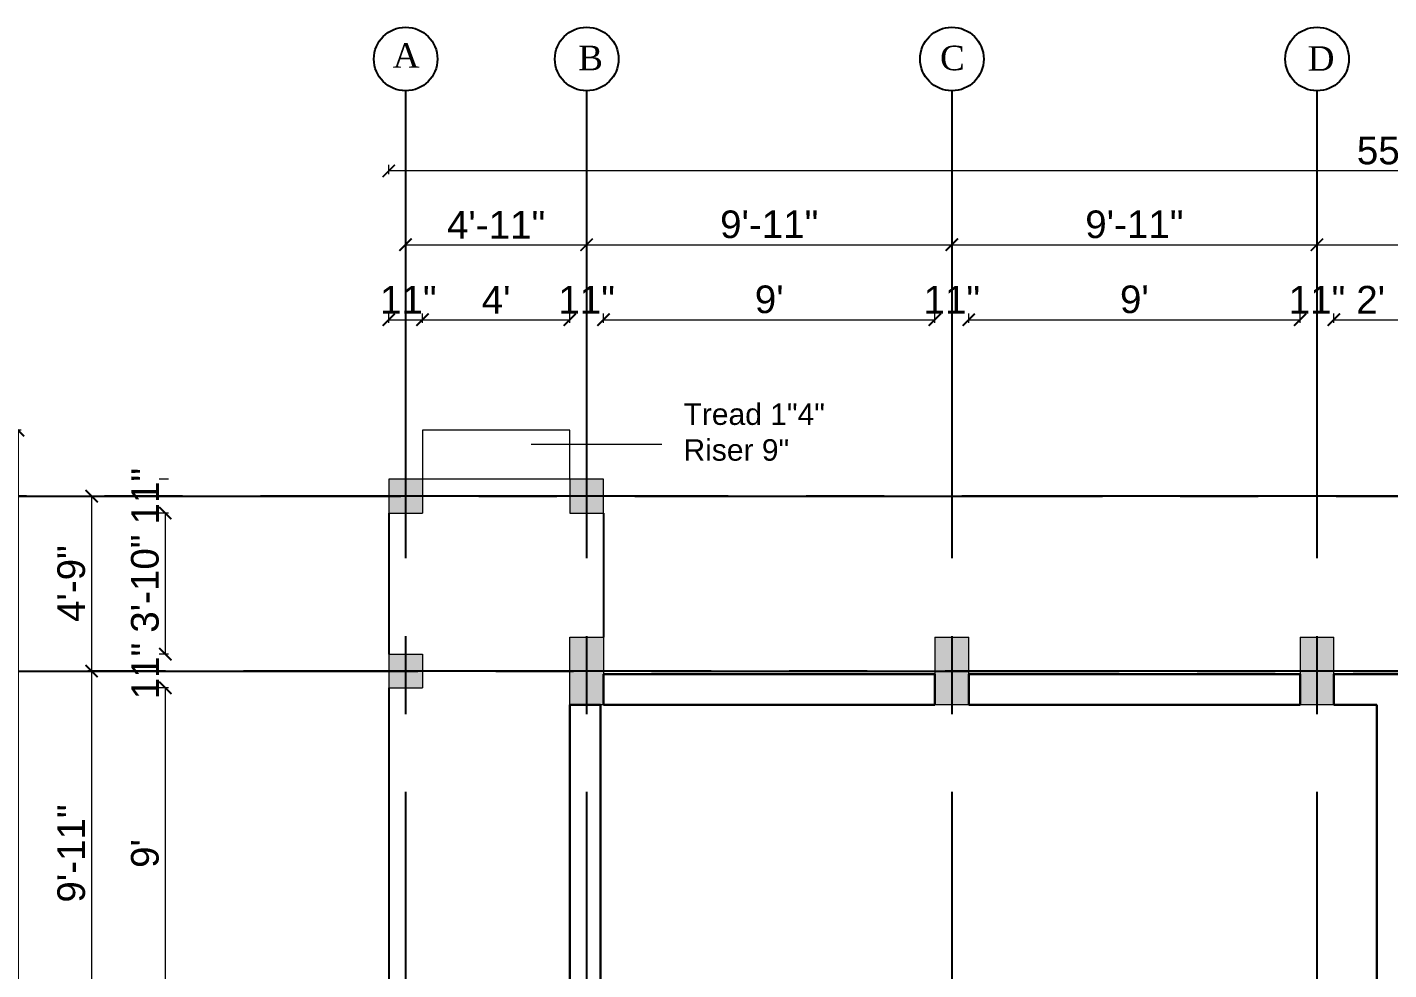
# Model space of a CAD drawing. Header units: inches. Extents: x -6800 to 96653, y -25814 to 17379.
# Drawn here: x 57143.1 to 57586.8, y 10261.5 to 10568.8 of the extents above; entities that cross this region are included whole.
import ezdxf

# ---------------------------------------------------------------- set-up
doc = ezdxf.new("R2010")
doc.units = ezdxf.units.IN
doc.header["$MEASUREMENT"] = 0
doc.header["$PDMODE"] = 34
doc.linetypes.add('CENTER2', pattern=[28.575, 19.05, -3.175, 3.175, -3.175])
doc.layers.add('A-Windows', color=7, linetype='Continuous')
doc.layers.add('grid', color=251, linetype='Continuous')
for name, color, linetype, lineweight in [('dimension', 50, 'Continuous', 20), ('Stairs', 60, 'Continuous', 13), ('Wall', 90, 'Continuous', 30), ('Win ele', 211, 'Continuous', 15), ('windows', 4, 'Continuous', 13)]:
    doc.layers.add(name, color=color, linetype=linetype, lineweight=lineweight)
doc.styles.get("Standard").update_dxf_attribs({"font": 'arial.ttf'})
doc.dimstyles.get("Standard").update_dxf_attribs({"dimtxt": 7, "dimasz": 4, "dimexe": 2, "dimexo": 2, "dimgap": 2, "dimtad": 1, "dimdec": 0, "dimzin": 0, "dimdsep": 46, "dimlunit": 4, "dimtxsty": 'Standard', "dimblk": 'ARCHTICK', "dimcen": 0.25, "dimclrd": 256, "dimclre": 256, "dimclrt": 256, "dimadec": 0, "dimazin": 0, "dimtfac": 1, "dimtdec": 0, "dimtofl": 0, "dimtmove": 0, "dimatfit": 3, "dimfxl": 1, "dimfxlon": 1, "dimtolj": 1, "dimtzin": 0, "dimlwd": -1, "dimlwe": -1, "dimarcsym": 1})

# ---------------------------------------------------------------- blocks, each defined once
blk = doc.blocks.new('_ArchTick')
at = {"color": 0, "linetype": 'ByBlock', "const_width": 0.15}
blk.add_lwpolyline([(-0.5, -0.5), (0.5, 0.5)], dxfattribs=at)
blk = doc.blocks.new('*D1788')
at = {"layer": 'Defpoints', "color": 0, "transparency": 16777216}
for p in [(57271.92, 10473.41), (57260.92, 10421.37), (57271.92, 10421.37)]:
    blk.add_point(p, dxfattribs=at)
at = {"layer": 'dimension', "transparency": 16777216}
for p, q in [((57260.92, 10472.41), (57260.92, 10475.41)), ((57260.92, 10473.41), (57271.92, 10473.41)), ((57271.92, 10472.41), (57271.92, 10475.41))]:
    blk.add_line(p, q, dxfattribs=at)
at = {"layer": 'dimension', "transparency": 16777216, "xscale": 4, "yscale": 4, "zscale": 4, "rotation": 180}
blk.add_blockref('_ArchTick', (57260.92, 10473.41), dxfattribs=at)
at = {"layer": 'dimension', "transparency": 16777216, "xscale": 4, "yscale": 4, "zscale": 4}
blk.add_blockref('_ArchTick', (57271.92, 10473.41), dxfattribs=at)
at = {"layer": 'dimension', "transparency": 16777216, "insert": (57267.3, 10479.93), "char_height": 9, "attachment_point": 5}
blk.add_mtext('\\A1;11"', dxfattribs=at)
blk = doc.blocks.new('*D1787')
at = {"layer": 'Defpoints', "color": 0, "transparency": 16777216}
for p in [(57319.92, 10473.41), (57319.92, 10437.37), (57271.92, 10421.37)]:
    blk.add_point(p, dxfattribs=at)
at = {"layer": 'dimension', "transparency": 16777216}
for p, q in [((57271.92, 10472.41), (57271.92, 10475.41)), ((57271.92, 10473.41), (57319.92, 10473.41)), ((57319.92, 10472.41), (57319.92, 10475.41))]:
    blk.add_line(p, q, dxfattribs=at)
at = {"layer": 'dimension', "transparency": 16777216, "xscale": 4, "yscale": 4, "zscale": 4, "rotation": 180}
blk.add_blockref('_ArchTick', (57271.92, 10473.41), dxfattribs=at)
at = {"layer": 'dimension', "transparency": 16777216, "xscale": 4, "yscale": 4, "zscale": 4}
blk.add_blockref('_ArchTick', (57319.92, 10473.41), dxfattribs=at)
at = {"layer": 'dimension', "transparency": 16777216, "insert": (57295.92, 10479.91), "char_height": 9, "attachment_point": 5}
blk.add_mtext("\\A1;4'", dxfattribs=at)
blk = doc.blocks.new('*D1786')
at = {"layer": 'Defpoints', "color": 0, "transparency": 16777216}
for p in [(57330.92, 10473.41), (57319.92, 10437.37), (57330.92, 10421.37)]:
    blk.add_point(p, dxfattribs=at)
at = {"layer": 'dimension', "transparency": 16777216}
for p, q in [((57319.92, 10472.41), (57319.92, 10475.41)), ((57330.92, 10472.41), (57330.92, 10475.41))]:
    blk.add_line(p, q, dxfattribs=at)
at = {"layer": 'dimension', "transparency": 16777216, "insert": (57325.42, 10479.93), "char_height": 9, "attachment_point": 5}
blk.add_mtext('\\A1;11"', dxfattribs=at)
blk = doc.blocks.new('*D1785')
at = {"layer": 'Defpoints', "color": 0, "transparency": 16777216}
for p in [(57438.92, 10473.41), (57330.92, 10421.37), (57438.92, 10369.87)]:
    blk.add_point(p, dxfattribs=at)
at = {"layer": 'dimension', "transparency": 16777216}
for p, q in [((57330.92, 10472.41), (57330.92, 10475.41)), ((57330.92, 10473.41), (57438.92, 10473.41)), ((57438.92, 10472.41), (57438.92, 10475.41))]:
    blk.add_line(p, q, dxfattribs=at)
at = {"layer": 'dimension', "transparency": 16777216, "xscale": 4, "yscale": 4, "zscale": 4, "rotation": 180}
blk.add_blockref('_ArchTick', (57330.92, 10473.41), dxfattribs=at)
at = {"layer": 'dimension', "transparency": 16777216, "xscale": 4, "yscale": 4, "zscale": 4}
blk.add_blockref('_ArchTick', (57438.92, 10473.41), dxfattribs=at)
at = {"layer": 'dimension', "transparency": 16777216, "insert": (57384.92, 10480), "char_height": 9, "attachment_point": 5}
blk.add_mtext("\\A1;9'", dxfattribs=at)
blk = doc.blocks.new('*D1784')
at = {"layer": 'Defpoints', "color": 0, "transparency": 16777216}
for p in [(57449.92, 10473.41), (57438.92, 10369.87), (57449.92, 10369.87)]:
    blk.add_point(p, dxfattribs=at)
at = {"layer": 'dimension', "transparency": 16777216}
for p, q in [((57438.92, 10472.41), (57438.92, 10475.41)), ((57449.92, 10472.41), (57449.92, 10475.41))]:
    blk.add_line(p, q, dxfattribs=at)
at = {"layer": 'dimension', "transparency": 16777216, "insert": (57444.42, 10479.93), "char_height": 9, "attachment_point": 5}
blk.add_mtext('\\A1;11"', dxfattribs=at)
blk = doc.blocks.new('*D1783')
at = {"layer": 'Defpoints', "color": 0, "transparency": 16777216}
for p in [(57557.92, 10473.41), (57449.92, 10369.87), (57557.92, 10369.87)]:
    blk.add_point(p, dxfattribs=at)
at = {"layer": 'dimension', "transparency": 16777216}
for p, q in [((57449.92, 10472.41), (57449.92, 10475.41)), ((57449.92, 10473.41), (57557.92, 10473.41)), ((57557.92, 10472.41), (57557.92, 10475.41))]:
    blk.add_line(p, q, dxfattribs=at)
at = {"layer": 'dimension', "transparency": 16777216, "xscale": 4, "yscale": 4, "zscale": 4, "rotation": 180}
blk.add_blockref('_ArchTick', (57449.92, 10473.41), dxfattribs=at)
at = {"layer": 'dimension', "transparency": 16777216, "xscale": 4, "yscale": 4, "zscale": 4}
blk.add_blockref('_ArchTick', (57557.92, 10473.41), dxfattribs=at)
at = {"layer": 'dimension', "transparency": 16777216, "insert": (57503.92, 10480), "char_height": 9, "attachment_point": 5}
blk.add_mtext("\\A1;9'", dxfattribs=at)
blk = doc.blocks.new('*D1782')
at = {"layer": 'Defpoints', "color": 0, "transparency": 16777216}
for p in [(57592.92, 10473.41), (57568.92, 10369.87), (57592.92, 10357.87)]:
    blk.add_point(p, dxfattribs=at)
at = {"layer": 'dimension', "transparency": 16777216}
for p, q in [((57568.92, 10472.41), (57568.92, 10475.41)), ((57568.92, 10473.41), (57592.92, 10473.41)), ((57592.92, 10472.41), (57592.92, 10475.41))]:
    blk.add_line(p, q, dxfattribs=at)
at = {"layer": 'dimension', "transparency": 16777216, "xscale": 4, "yscale": 4, "zscale": 4, "rotation": 180}
blk.add_blockref('_ArchTick', (57568.92, 10473.41), dxfattribs=at)
at = {"layer": 'dimension', "transparency": 16777216, "xscale": 4, "yscale": 4, "zscale": 4}
blk.add_blockref('_ArchTick', (57592.92, 10473.41), dxfattribs=at)
at = {"layer": 'dimension', "transparency": 16777216, "insert": (57580.92, 10479.93), "char_height": 9, "attachment_point": 5}
blk.add_mtext("\\A1;2'", dxfattribs=at)
blk = doc.blocks.new('*D1772')
at = {"layer": 'Defpoints', "color": 0, "transparency": 16777216}
for p in [(57568.92, 10473.41), (57557.92, 10369.87), (57568.92, 10369.87)]:
    blk.add_point(p, dxfattribs=at)
at = {"layer": 'dimension', "transparency": 16777216}
for p, q in [((57557.92, 10472.41), (57557.92, 10475.41)), ((57568.92, 10472.41), (57568.92, 10475.41))]:
    blk.add_line(p, q, dxfattribs=at)
at = {"layer": 'dimension', "transparency": 16777216, "insert": (57563.42, 10479.93), "char_height": 9, "attachment_point": 5}
blk.add_mtext('\\A1;11"', dxfattribs=at)
blk = doc.blocks.new('*D1771')
at = {"layer": 'Defpoints', "color": 0, "transparency": 16777216}
for p in [(57325.42, 10497.86), (57266.42, 10421.37), (57325.42, 10421.37)]:
    blk.add_point(p, dxfattribs=at)
at = {"layer": 'dimension', "transparency": 16777216}
for p, q in [((57266.42, 10496.86), (57266.42, 10499.86)), ((57266.42, 10497.86), (57325.42, 10497.86)), ((57325.42, 10496.86), (57325.42, 10499.86))]:
    blk.add_line(p, q, dxfattribs=at)
at = {"layer": 'dimension', "transparency": 16777216, "xscale": 4, "yscale": 4, "zscale": 4, "rotation": 180}
blk.add_blockref('_ArchTick', (57266.42, 10497.86), dxfattribs=at)
at = {"layer": 'dimension', "transparency": 16777216, "xscale": 4, "yscale": 4, "zscale": 4}
blk.add_blockref('_ArchTick', (57325.42, 10497.86), dxfattribs=at)
at = {"layer": 'dimension', "transparency": 16777216, "insert": (57295.92, 10504.38), "char_height": 9, "attachment_point": 5}
blk.add_mtext('\\A1;4\'-11"', dxfattribs=at)
blk = doc.blocks.new('*D1770')
at = {"layer": 'Defpoints', "color": 0, "transparency": 16777216}
for p in [(57444.42, 10497.86), (57325.42, 10421.37), (57444.42, 10369.87)]:
    blk.add_point(p, dxfattribs=at)
at = {"layer": 'dimension', "transparency": 16777216}
for p, q in [((57325.42, 10496.86), (57325.42, 10499.86)), ((57325.42, 10497.86), (57444.42, 10497.86)), ((57444.42, 10496.86), (57444.42, 10499.86))]:
    blk.add_line(p, q, dxfattribs=at)
at = {"layer": 'dimension', "transparency": 16777216, "xscale": 4, "yscale": 4, "zscale": 4, "rotation": 180}
blk.add_blockref('_ArchTick', (57325.42, 10497.86), dxfattribs=at)
at = {"layer": 'dimension', "transparency": 16777216, "xscale": 4, "yscale": 4, "zscale": 4}
blk.add_blockref('_ArchTick', (57444.42, 10497.86), dxfattribs=at)
at = {"layer": 'dimension', "transparency": 16777216, "insert": (57384.92, 10504.46), "char_height": 9, "attachment_point": 5}
blk.add_mtext('\\A1;9\'-11"', dxfattribs=at)
blk = doc.blocks.new('*D1769')
at = {"layer": 'Defpoints', "color": 0, "transparency": 16777216}
for p in [(57563.42, 10497.86), (57444.42, 10369.87), (57563.42, 10369.87)]:
    blk.add_point(p, dxfattribs=at)
at = {"layer": 'dimension', "transparency": 16777216}
for p, q in [((57444.42, 10496.86), (57444.42, 10499.86)), ((57444.42, 10497.86), (57563.42, 10497.86)), ((57563.42, 10496.86), (57563.42, 10499.86))]:
    blk.add_line(p, q, dxfattribs=at)
at = {"layer": 'dimension', "transparency": 16777216, "xscale": 4, "yscale": 4, "zscale": 4, "rotation": 180}
blk.add_blockref('_ArchTick', (57444.42, 10497.86), dxfattribs=at)
at = {"layer": 'dimension', "transparency": 16777216, "xscale": 4, "yscale": 4, "zscale": 4}
blk.add_blockref('_ArchTick', (57563.42, 10497.86), dxfattribs=at)
at = {"layer": 'dimension', "transparency": 16777216, "insert": (57503.92, 10504.46), "char_height": 9, "attachment_point": 5}
blk.add_mtext('\\A1;9\'-11"', dxfattribs=at)
blk = doc.blocks.new('*D1768')
at = {"layer": 'Defpoints', "color": 0, "transparency": 16777216}
for p in [(57682.42, 10497.86), (57563.42, 10369.87), (57682.42, 10369.87)]:
    blk.add_point(p, dxfattribs=at)
at = {"layer": 'dimension', "transparency": 16777216}
for p, q in [((57563.42, 10496.86), (57563.42, 10499.86)), ((57563.42, 10497.86), (57682.42, 10497.86)), ((57682.42, 10496.86), (57682.42, 10499.86))]:
    blk.add_line(p, q, dxfattribs=at)
at = {"layer": 'dimension', "transparency": 16777216, "xscale": 4, "yscale": 4, "zscale": 4, "rotation": 180}
blk.add_blockref('_ArchTick', (57563.42, 10497.86), dxfattribs=at)
at = {"layer": 'dimension', "transparency": 16777216, "xscale": 4, "yscale": 4, "zscale": 4}
blk.add_blockref('_ArchTick', (57682.42, 10497.86), dxfattribs=at)
at = {"layer": 'dimension', "transparency": 16777216, "insert": (57622.92, 10504.46), "char_height": 9, "attachment_point": 5}
blk.add_mtext('\\A1;9\'-11"', dxfattribs=at)
blk = doc.blocks.new('*D1765')
at = {"layer": 'Defpoints', "color": 0, "transparency": 16777216}
for p in [(57260.92, 10521.91), (57260.92, 10358.87), (57923.92, 10357.87)]:
    blk.add_point(p, dxfattribs=at)
at = {"layer": 'dimension', "transparency": 16777216}
for p, q in [((57260.92, 10520.91), (57260.92, 10523.91)), ((57923.92, 10521.91), (57260.92, 10521.91)), ((57923.92, 10520.91), (57923.92, 10523.91))]:
    blk.add_line(p, q, dxfattribs=at)
at = {"layer": 'dimension', "transparency": 16777216, "xscale": 4, "yscale": 4, "zscale": 4, "rotation": 180}
blk.add_blockref('_ArchTick', (57260.92, 10521.91), dxfattribs=at)
at = {"layer": 'dimension', "transparency": 16777216, "xscale": 4, "yscale": 4, "zscale": 4}
blk.add_blockref('_ArchTick', (57923.92, 10521.91), dxfattribs=at)
at = {"layer": 'dimension', "transparency": 16777216, "insert": (57592.42, 10528.51), "char_height": 9, "attachment_point": 5}
blk.add_mtext('\\A1;55\'-3"', dxfattribs=at)
blk = doc.blocks.new('*D1739')
at = {"layer": 'Defpoints', "color": 0, "transparency": 16777216}
for p in [(57271.92, 10421.37), (57188.11, 10410.37), (57260.92, 10410.37)]:
    blk.add_point(p, dxfattribs=at)
at = {"layer": 'dimension', "transparency": 16777216}
for p, q in [((57189.11, 10421.37), (57186.11, 10421.37)), ((57189.11, 10410.37), (57186.11, 10410.37))]:
    blk.add_line(p, q, dxfattribs=at)
at = {"layer": 'dimension', "transparency": 16777216, "insert": (57181.59, 10415.87), "char_height": 9, "attachment_point": 5, "rotation": 90}
blk.add_mtext('\\A1;11"', dxfattribs=at)
blk = doc.blocks.new('*D1738')
at = {"layer": 'Defpoints', "color": 0, "transparency": 16777216}
for p in [(57260.92, 10410.37), (57188.11, 10364.37), (57260.92, 10364.37)]:
    blk.add_point(p, dxfattribs=at)
at = {"layer": 'dimension', "transparency": 16777216}
for p, q in [((57189.11, 10410.37), (57186.11, 10410.37)), ((57188.11, 10410.37), (57188.11, 10364.37)), ((57189.11, 10364.37), (57186.11, 10364.37))]:
    blk.add_line(p, q, dxfattribs=at)
at = {"layer": 'dimension', "transparency": 16777216, "xscale": 4, "yscale": 4, "zscale": 4}
for p, rotation in [((57188.11, 10410.37), 90), ((57188.11, 10364.37), 270)]:
    blk.add_blockref('_ArchTick', p, dxfattribs=dict(at, rotation=rotation))
at = {"layer": 'dimension', "transparency": 16777216, "insert": (57181.51, 10387.37), "char_height": 9, "attachment_point": 5, "rotation": 90}
blk.add_mtext('\\A1;3\'-10"', dxfattribs=at)
blk = doc.blocks.new('*D1737')
at = {"layer": 'Defpoints', "color": 0, "transparency": 16777216}
for p in [(57260.92, 10364.37), (57188.11, 10353.37), (57260.92, 10353.37)]:
    blk.add_point(p, dxfattribs=at)
at = {"layer": 'dimension', "transparency": 16777216}
for p, q in [((57189.11, 10364.37), (57186.11, 10364.37)), ((57189.11, 10353.37), (57186.11, 10353.37))]:
    blk.add_line(p, q, dxfattribs=at)
at = {"layer": 'dimension', "transparency": 16777216, "insert": (57181.59, 10358.87), "char_height": 9, "attachment_point": 5, "rotation": 90}
blk.add_mtext('\\A1;11"', dxfattribs=at)
blk = doc.blocks.new('*D1736')
at = {"layer": 'Defpoints', "color": 0, "transparency": 16777216}
for p in [(57260.92, 10353.37), (57188.11, 10245.37), (57260.92, 10245.37)]:
    blk.add_point(p, dxfattribs=at)
at = {"layer": 'dimension', "transparency": 16777216}
for p, q in [((57189.11, 10353.37), (57186.11, 10353.37)), ((57188.11, 10353.37), (57188.11, 10245.37)), ((57189.11, 10245.37), (57186.11, 10245.37))]:
    blk.add_line(p, q, dxfattribs=at)
at = {"layer": 'dimension', "transparency": 16777216, "xscale": 4, "yscale": 4, "zscale": 4}
for p, rotation in [((57188.11, 10353.37), 90), ((57188.11, 10245.37), 270)]:
    blk.add_blockref('_ArchTick', p, dxfattribs=dict(at, rotation=rotation))
at = {"layer": 'dimension', "transparency": 16777216, "insert": (57181.51, 10299.37), "char_height": 9, "attachment_point": 5, "rotation": 90}
blk.add_mtext("\\A1;9'", dxfattribs=at)
blk = doc.blocks.new('*D1728')
at = {"layer": 'Defpoints', "color": 0, "transparency": 16777216}
for p in [(57164.11, 10415.87), (57164.11, 10358.87), (57164.11, 10358.87)]:
    blk.add_point(p, dxfattribs=at)
at = {"layer": 'dimension', "transparency": 16777216}
for p, q in [((57164.11, 10415.87), (57166.11, 10415.87)), ((57164.11, 10415.87), (57164.11, 10358.87)), ((57164.11, 10358.87), (57166.11, 10358.87))]:
    blk.add_line(p, q, dxfattribs=at)
at = {"layer": 'dimension', "transparency": 16777216, "xscale": 4, "yscale": 4, "zscale": 4}
for p, rotation in [((57164.11, 10415.87), 90), ((57164.11, 10358.87), 270)]:
    blk.add_blockref('_ArchTick', p, dxfattribs=dict(at, rotation=rotation))
at = {"layer": 'dimension', "transparency": 16777216, "insert": (57157.51, 10387.37), "char_height": 9, "attachment_point": 5, "rotation": 90}
blk.add_mtext('\\A1;4\'-9"', dxfattribs=at)
blk = doc.blocks.new('*D1727')
at = {"layer": 'Defpoints', "color": 0, "transparency": 16777216}
for p in [(57164.11, 10358.87), (57164.11, 10239.87), (57260.92, 10239.87)]:
    blk.add_point(p, dxfattribs=at)
at = {"layer": 'dimension', "transparency": 16777216}
for p, q in [((57164.11, 10358.87), (57166.11, 10358.87)), ((57164.11, 10358.87), (57164.11, 10239.87)), ((57165.11, 10239.87), (57162.11, 10239.87))]:
    blk.add_line(p, q, dxfattribs=at)
at = {"layer": 'dimension', "transparency": 16777216, "xscale": 4, "yscale": 4, "zscale": 4}
for p, rotation in [((57164.11, 10358.87), 90), ((57164.11, 10239.87), 270)]:
    blk.add_blockref('_ArchTick', p, dxfattribs=dict(at, rotation=rotation))
at = {"layer": 'dimension', "transparency": 16777216, "insert": (57157.51, 10299.37), "char_height": 9, "attachment_point": 5, "rotation": 90}
blk.add_mtext('\\A1;9\'-11"', dxfattribs=at)
blk = doc.blocks.new('*D1723')
at = {"layer": 'Defpoints', "color": 0, "transparency": 16777216}
for p in [(57271.92, 10437.37), (57140.13, 9951.37), (57271.92, 9951.37)]:
    blk.add_point(p, dxfattribs=at)
at = {"layer": 'dimension', "transparency": 16777216}
for p, q in [((57141.13, 10437.37), (57138.13, 10437.37)), ((57140.13, 10437.37), (57140.13, 9951.37)), ((57141.13, 9951.37), (57138.13, 9951.37))]:
    blk.add_line(p, q, dxfattribs=at)
at = {"layer": 'dimension', "transparency": 16777216, "xscale": 4, "yscale": 4, "zscale": 4}
for p, rotation in [((57140.13, 10437.37), 90), ((57140.13, 9951.37), 270)]:
    blk.add_blockref('_ArchTick', p, dxfattribs=dict(at, rotation=rotation))
at = {"layer": 'dimension', "transparency": 16777216, "insert": (57133.53, 10194.37), "char_height": 9, "attachment_point": 5, "rotation": 90}
blk.add_mtext('\\A1;40\'-6"', dxfattribs=at)
blk = doc.blocks.new('*D1722')
at = {"layer": 'Defpoints', "color": 0, "transparency": 16777216}
for p in [(57319.92, 10437.37), (57319.92, 10421.37), (57977.22, 10421.37)]:
    blk.add_point(p, dxfattribs=at)
at = {"layer": 'dimension', "transparency": 16777216}
for p, q in [((57976.22, 10437.37), (57979.22, 10437.37)), ((57976.22, 10421.37), (57979.22, 10421.37))]:
    blk.add_line(p, q, dxfattribs=at)
at = {"layer": 'dimension', "transparency": 16777216, "insert": (57970.7, 10429.37), "char_height": 9, "attachment_point": 5, "rotation": 90}
blk.add_mtext('\\A1;1\'-4"', dxfattribs=at)
blk = doc.blocks.new('*D1721')
at = {"layer": 'Defpoints', "color": 0, "transparency": 16777216}
for p in [(57319.92, 10421.37), (57330.92, 10369.87), (57977.22, 10369.87)]:
    blk.add_point(p, dxfattribs=at)
at = {"layer": 'dimension', "transparency": 16777216}
for p, q in [((57976.22, 10421.37), (57979.22, 10421.37)), ((57977.22, 10421.37), (57977.22, 10369.87)), ((57976.22, 10369.87), (57979.22, 10369.87))]:
    blk.add_line(p, q, dxfattribs=at)
at = {"layer": 'dimension', "transparency": 16777216, "xscale": 4, "yscale": 4, "zscale": 4}
for p, rotation in [((57977.22, 10421.37), 90), ((57977.22, 10369.87), 270)]:
    blk.add_blockref('_ArchTick', p, dxfattribs=dict(at, rotation=rotation))
at = {"layer": 'dimension', "transparency": 16777216, "insert": (57970.72, 10395.62), "char_height": 9, "attachment_point": 5, "rotation": 90}
blk.add_mtext('\\A1;4\'-4"', dxfattribs=at)
blk = doc.blocks.new('*D1720')
at = {"layer": 'Defpoints', "color": 0, "transparency": 16777216}
for p in [(57330.92, 10369.87), (57449.92, 10357.87), (57977.22, 10357.87)]:
    blk.add_point(p, dxfattribs=at)
at = {"layer": 'dimension', "transparency": 16777216}
for p, q in [((57976.22, 10369.87), (57979.22, 10369.87)), ((57977.22, 10369.87), (57977.22, 10357.87)), ((57976.22, 10357.87), (57979.22, 10357.87))]:
    blk.add_line(p, q, dxfattribs=at)
at = {"layer": 'dimension', "transparency": 16777216, "xscale": 4, "yscale": 4, "zscale": 4}
for p, rotation in [((57977.22, 10369.87), 90), ((57977.22, 10357.87), 270)]:
    blk.add_blockref('_ArchTick', p, dxfattribs=dict(at, rotation=rotation))
at = {"layer": 'dimension', "transparency": 16777216, "insert": (57970.7, 10363.87), "char_height": 9, "attachment_point": 5, "rotation": 90}
blk.add_mtext("\\A1;1'", dxfattribs=at)
blk = doc.blocks.new('*D1719')
at = {"layer": 'Defpoints', "color": 0, "transparency": 16777216}
for p in [(57449.92, 10357.87), (57449.92, 10347.87), (57977.22, 10347.87)]:
    blk.add_point(p, dxfattribs=at)
at = {"layer": 'dimension', "transparency": 16777216}
for p, q in [((57976.22, 10357.87), (57979.22, 10357.87)), ((57976.22, 10347.87), (57979.22, 10347.87))]:
    blk.add_line(p, q, dxfattribs=at)
at = {"layer": 'dimension', "transparency": 16777216, "insert": (57970.63, 10352.87), "char_height": 9, "attachment_point": 5, "rotation": 90}
blk.add_mtext('\\A1;10"', dxfattribs=at)
blk = doc.blocks.new('*D1718')
at = {"layer": 'Defpoints', "color": 0, "transparency": 16777216}
for p in [(57449.92, 10347.87), (57795.92, 10275.87), (57977.22, 10275.87)]:
    blk.add_point(p, dxfattribs=at)
at = {"layer": 'dimension', "transparency": 16777216}
for p, q in [((57976.22, 10347.87), (57979.22, 10347.87)), ((57977.22, 10347.87), (57977.22, 10275.87)), ((57976.22, 10275.87), (57979.22, 10275.87))]:
    blk.add_line(p, q, dxfattribs=at)
at = {"layer": 'dimension', "transparency": 16777216, "xscale": 4, "yscale": 4, "zscale": 4}
for p, rotation in [((57977.22, 10347.87), 90), ((57977.22, 10275.87), 270)]:
    blk.add_blockref('_ArchTick', p, dxfattribs=dict(at, rotation=rotation))
at = {"layer": 'dimension', "transparency": 16777216, "insert": (57970.63, 10311.87), "char_height": 9, "attachment_point": 5, "rotation": 90}
blk.add_mtext("\\A1;6'", dxfattribs=at)
blk = doc.blocks.new('*D1708')
at = {"layer": 'Defpoints', "color": 0, "transparency": 16777216}
for p in [(57330.92, 10415.87), (57319.92, 10358.87), (58001.22, 10358.87)]:
    blk.add_point(p, dxfattribs=at)
at = {"layer": 'dimension', "transparency": 16777216}
for p, q in [((58000.22, 10415.87), (58003.22, 10415.87)), ((58001.22, 10415.87), (58001.22, 10358.87)), ((58000.22, 10358.87), (58003.22, 10358.87))]:
    blk.add_line(p, q, dxfattribs=at)
at = {"layer": 'dimension', "transparency": 16777216, "xscale": 4, "yscale": 4, "zscale": 4}
for p, rotation in [((58001.22, 10415.87), 90), ((58001.22, 10358.87), 270)]:
    blk.add_blockref('_ArchTick', p, dxfattribs=dict(at, rotation=rotation))
at = {"layer": 'dimension', "transparency": 16777216, "insert": (57994.63, 10387.37), "char_height": 9, "attachment_point": 5, "rotation": 90}
blk.add_mtext('\\A1;4\'-9"', dxfattribs=at)
blk = doc.blocks.new('*D1707')
at = {"layer": 'Defpoints', "color": 0, "transparency": 16777216}
for p in [(57319.92, 10358.87), (57923.92, 10239.87), (58001.22, 10239.87)]:
    blk.add_point(p, dxfattribs=at)
at = {"layer": 'dimension', "transparency": 16777216}
for p, q in [((58000.22, 10358.87), (58003.22, 10358.87)), ((58001.22, 10358.87), (58001.22, 10239.87)), ((58000.22, 10239.87), (58003.22, 10239.87))]:
    blk.add_line(p, q, dxfattribs=at)
at = {"layer": 'dimension', "transparency": 16777216, "xscale": 4, "yscale": 4, "zscale": 4}
for p, rotation in [((58001.22, 10358.87), 90), ((58001.22, 10239.87), 270)]:
    blk.add_blockref('_ArchTick', p, dxfattribs=dict(at, rotation=rotation))
at = {"layer": 'dimension', "transparency": 16777216, "insert": (57994.63, 10299.37), "char_height": 9, "attachment_point": 5, "rotation": 90}
blk.add_mtext('\\A1;9\'-11"', dxfattribs=at)
blk = doc.blocks.new('*D1700')
at = {"layer": 'Defpoints', "color": 0, "transparency": 16777216}
for p in [(57319.92, 10437.37), (57319.92, 9951.37), (58025.22, 9951.37)]:
    blk.add_point(p, dxfattribs=at)
at = {"layer": 'dimension', "transparency": 16777216}
for p, q in [((58024.22, 10437.37), (58027.22, 10437.37)), ((58025.22, 10437.37), (58025.22, 9951.37)), ((58024.22, 9951.37), (58027.22, 9951.37))]:
    blk.add_line(p, q, dxfattribs=at)
at = {"layer": 'dimension', "transparency": 16777216, "xscale": 4, "yscale": 4, "zscale": 4}
for p, rotation in [((58025.22, 10437.37), 90), ((58025.22, 9951.37), 270)]:
    blk.add_blockref('_ArchTick', p, dxfattribs=dict(at, rotation=rotation))
at = {"layer": 'dimension', "transparency": 16777216, "insert": (58018.63, 10194.37), "char_height": 9, "attachment_point": 5, "rotation": 90}
blk.add_mtext('\\A1;40\'-6"', dxfattribs=at)

msp = doc.modelspace()

# ---------------------------------------------------------------- hatches: boundary and pattern name
at = {"layer": 'windows', "true_color": 0x9898cc, "transparency": 33554687}
h = msp.add_hatch(color=253, dxfattribs=at)
h.dxf.hatch_style = 1
h.paths.add_polyline_path([(57271.92, 10421.37), (57260.92, 10421.37), (57260.92, 10410.37), (57271.92, 10410.37)])
h.paths.add_polyline_path([(57330.92, 10421.37), (57319.92, 10421.37), (57319.92, 10410.37), (57330.92, 10410.37)])
h.paths.add_polyline_path([(57330.92, 10369.87), (57319.92, 10369.87), (57319.92, 10347.87), (57330.92, 10347.87)])
h.paths.add_polyline_path([(57271.92, 10364.37), (57260.92, 10364.37), (57260.92, 10353.37), (57271.92, 10353.37)])
h.paths.add_polyline_path([(57271.92, 10245.37), (57260.92, 10245.37), (57260.92, 10234.37), (57271.92, 10234.37)])
h.paths.add_polyline_path([(57271.92, 10126.37), (57260.92, 10126.37), (57260.92, 10115.37), (57271.92, 10115.37)])
h.paths.add_polyline_path([(57271.92, 10007.37), (57260.92, 10007.37), (57260.92, 9996.37), (57271.92, 9996.37)])
h.paths.add_polyline_path([(57330.92, 10011.87), (57319.92, 10011.87), (57319.92, 9989.87), (57330.92, 9989.87)])
h.paths.add_polyline_path([(57271.92, 9962.37), (57260.92, 9962.37), (57260.92, 9951.37), (57271.92, 9951.37)])
h.paths.add_polyline_path([(57330.92, 9962.37), (57319.92, 9962.37), (57319.92, 9951.37), (57330.92, 9951.37)])
h.paths.add_polyline_path([(57449.92, 10011.87), (57438.92, 10011.87), (57438.92, 9989.87), (57449.92, 9989.87)])
h.paths.add_polyline_path([(57568.92, 10011.87), (57557.92, 10011.87), (57557.92, 9989.87), (57568.92, 9989.87)])
h.paths.add_polyline_path([(57687.92, 10011.87), (57676.92, 10011.87), (57676.92, 9989.87), (57687.92, 9989.87)])
h.paths.add_polyline_path([(57806.92, 10011.87), (57795.92, 10011.87), (57795.92, 9989.87), (57806.92, 9989.87)])
h.paths.add_polyline_path([(57806.92, 10369.87), (57795.92, 10369.87), (57795.92, 10347.87), (57806.92, 10347.87)])
h.paths.add_polyline_path([(57687.92, 10369.87), (57676.92, 10369.87), (57676.92, 10347.87), (57687.92, 10347.87)])
h.paths.add_polyline_path([(57568.92, 10369.87), (57557.92, 10369.87), (57557.92, 10347.87), (57568.92, 10347.87)])
h.paths.add_polyline_path([(57449.92, 10369.87), (57438.92, 10369.87), (57438.92, 10347.87), (57449.92, 10347.87)])

# ---------------------------------------------------------------- linework, layer by layer
at = {"transparency": 33554687}
for p, q in [((57260.92, 10410.37), (57260.92, 10364.37)), ((57330.92, 10410.37), (57330.92, 10369.87)), ((57260.92, 10353.37), (57260.92, 10007.37))]:
    msp.add_line(p, q, dxfattribs=at)
at = {"layer": 'dimension', "transparency": 33554651}
msp.add_line((57307.37, 10432.8), (57349.98, 10432.8), dxfattribs=at)
at = {"layer": 'grid', "linetype": 'CENTER2', "ltscale": 8, "transparency": 33554585}
for p, q in [((57266.42, 10548.04), (57266.42, 9836.03)), ((57325.42, 10548.04), (57325.42, 9836.03)), ((57444.42, 10548.04), (57444.42, 9836.03)), ((57563.42, 10548.04), (57563.42, 9836.03)), ((57112.48, 10415.87), (58057.34, 10415.87)), ((58057.34, 10415.87), (57112.48, 10415.87)), ((58051.84, 10358.87), (57112.48, 10358.87)), ((57117.98, 10358.87), (58057.34, 10358.87))]:
    msp.add_line(p, q, dxfattribs=at)
at = {"layer": 'grid', "ltscale": 10, "transparency": 33554687}
for centre in [(57266.45, 10558.4), (57325.45, 10558.4), (57444.45, 10558.4), (57563.45, 10558.4)]:
    msp.add_circle(centre, 10.37, dxfattribs=at)
at = {"layer": 'Stairs', "transparency": 33554651}
for p, q in [((57319.92, 10437.37), (57271.92, 10437.37)), ((57271.92, 10437.37), (57271.92, 10421.37)), ((57319.92, 10421.37), (57319.92, 10437.37)), ((57319.92, 10421.37), (57271.92, 10421.37))]:
    msp.add_line(p, q, dxfattribs=at)
at = {"layer": 'Wall', "transparency": 33554651}
for p, q in [((57330.92, 10357.87), (57330.92, 10347.87)), ((57330.92, 10357.87), (57438.92, 10357.87)), ((57438.92, 10357.87), (57438.92, 10347.87)), ((57449.92, 10357.87), (57557.92, 10357.87)), ((57449.92, 10357.87), (57449.92, 10347.87)), ((57557.92, 10357.87), (57557.92, 10347.87)), ((57568.92, 10357.87), (57592.92, 10357.87)), ((57568.92, 10347.87), (57568.92, 10357.87)), ((57319.92, 10347.87), (57329.92, 10347.87)), ((57319.92, 10011.87), (57319.92, 10347.87)), ((57329.92, 10011.87), (57329.92, 10347.87)), ((57330.92, 10347.87), (57438.92, 10347.87)), ((57449.92, 10347.87), (57557.92, 10347.87)), ((57568.92, 10347.87), (57582.92, 10347.87)), ((57582.92, 10347.87), (57582.92, 10244.87))]:
    msp.add_line(p, q, dxfattribs=at)
at = {"layer": 'Win ele', "transparency": 33554526}
for p, q in [((57271.92, 10421.37), (57260.92, 10421.37)), ((57260.92, 10421.37), (57260.92, 10410.37)), ((57271.92, 10421.37), (57271.92, 10410.37)), ((57330.92, 10421.37), (57319.92, 10421.37)), ((57319.92, 10421.37), (57319.92, 10410.37)), ((57330.92, 10410.37), (57330.92, 10421.37)), ((57260.92, 10410.37), (57271.92, 10410.37)), ((57319.92, 10410.37), (57330.92, 10410.37)), ((57319.92, 10369.87), (57330.92, 10369.87)), ((57319.92, 10347.87), (57319.92, 10369.87)), ((57330.92, 10369.87), (57330.92, 10347.87)), ((57438.92, 10369.87), (57449.92, 10369.87)), ((57438.92, 10369.87), (57438.92, 10347.87)), ((57449.92, 10347.87), (57449.92, 10369.87)), ((57557.92, 10369.87), (57568.92, 10369.87)), ((57557.92, 10369.87), (57557.92, 10347.87)), ((57568.92, 10347.87), (57568.92, 10369.87)), ((57260.92, 10364.37), (57271.92, 10364.37)), ((57260.92, 10364.37), (57260.92, 10353.37)), ((57271.92, 10364.37), (57271.92, 10353.37)), ((57260.92, 10353.37), (57271.92, 10353.37)), ((57330.92, 10347.87), (57319.92, 10347.87)), ((57449.92, 10347.87), (57438.92, 10347.87)), ((57568.92, 10347.87), (57557.92, 10347.87))]:
    msp.add_line(p, q, dxfattribs=at)

# ---------------------------------------------------------------- texts
at = {"layer": 'A-Windows', "ltscale": 10, "transparency": 33554687, "char_height": 8, "attachment_point": 1}
for s, insert in [('{\\fTimes New Roman|b0|i0|c0|p18;A}', (57262.25, 10563.56)), ('{\\fTimes New Roman|b0|i0|c0|p18;B}', (57322.67, 10562.75)), ('{\\fTimes New Roman|b0|i0|c0|p18;C}', (57440.57, 10562.75)), ('{\\fTimes New Roman|b0|i0|c0|p18;D}', (57560.4, 10562.58))]:
    msp.add_mtext_dynamic_manual_height_columns(s, width=30.4497, gutter_width=1, heights=[0], dxfattribs=dict(at, insert=insert))
at = {"layer": 'dimension', "transparency": 33554651, "insert": (57356.99, 10446.11), "char_height": 7, "attachment_point": 1}
msp.add_mtext_dynamic_manual_height_columns('Tread 1"4"\\PRiser 9"', width=60.9807, gutter_width=1, heights=[0], dxfattribs=at)

# ---------------------------------------------------------------- dimensions: what is measured, and where the dimension line sits
at = {"layer": 'dimension', "transparency": 33554651}
for base, p1, p2, picture, middle in [((57260.92, 10521.91), (57923.92, 10357.87), (57260.92, 10358.87), '*D1765', (57592.42, 10528.51)), ((57325.42, 10497.86), (57266.42, 10421.37), (57325.42, 10421.37), '*D1771', (57295.92, 10504.38)), ((57444.42, 10497.86), (57325.42, 10421.37), (57444.42, 10369.87), '*D1770', (57384.92, 10504.46)), ((57563.42, 10497.86), (57444.42, 10369.87), (57563.42, 10369.87), '*D1769', (57503.92, 10504.46)), ((57682.42, 10497.86), (57563.42, 10369.87), (57682.42, 10369.87), '*D1768', (57622.92, 10504.46)), ((57319.92, 10473.41), (57271.92, 10421.37), (57319.92, 10437.37), '*D1787', (57295.92, 10479.91)), ((57330.92, 10473.41), (57319.92, 10437.37), (57330.92, 10421.37), '*D1786', (57325.42, 10479.93)), ((57438.92, 10473.41), (57330.92, 10421.37), (57438.92, 10369.87), '*D1785', (57384.92, 10480)), ((57449.92, 10473.41), (57438.92, 10369.87), (57449.92, 10369.87), '*D1784', (57444.42, 10479.93)), ((57557.92, 10473.41), (57449.92, 10369.87), (57557.92, 10369.87), '*D1783', (57503.92, 10480)), ((57568.92, 10473.41), (57557.92, 10369.87), (57568.92, 10369.87), '*D1772', (57563.42, 10479.93)), ((57592.92, 10473.41), (57568.92, 10369.87), (57592.92, 10357.87), '*D1782', (57580.92, 10479.93))]:
    dim = msp.add_linear_dim(base=base, p1=p1, p2=p2, dimstyle='Standard', override={"dimscale": 1, "dimtxt": 9, "dimtix": 1, "dimtofl": 0, "dimtmove": 1, "dimatfit": 0}, dxfattribs=at)
    dim.commit()
    dim.dimension.update_dxf_attribs({"geometry": picture, "text_midpoint": middle})
dim = msp.add_linear_dim(base=(57271.92, 10473.41), p1=(57260.92, 10421.37), p2=(57271.92, 10421.37), dimstyle='Standard', override={"dimscale": 1, "dimtxt": 9, "dimtix": 1, "dimtofl": 0, "dimtmove": 1, "dimatfit": 0}, dxfattribs=at)
dim.commit()
dim.dimension.update_dxf_attribs({"geometry": '*D1788', "text_midpoint": (57267.3, 10473.41), "dimtype": 160})
for base, p1, p2, picture, middle in [((57977.22, 10421.37), (57319.92, 10437.37), (57319.92, 10421.37), '*D1722', (57970.7, 10429.37)), ((57140.13, 9951.37), (57271.92, 10437.37), (57271.92, 9951.37), '*D1723', (57133.53, 10194.37)), ((58025.22, 9951.37), (57319.92, 10437.37), (57319.92, 9951.37), '*D1700', (58018.63, 10194.37)), ((57188.11, 10410.37), (57271.92, 10421.37), (57260.92, 10410.37), '*D1739', (57181.59, 10415.87)), ((57977.22158388, 10369.86750889), (57319.92349632, 10421.36750889), (57330.92349632, 10369.86750889), '*D1721', (57970.72158388, 10395.61750889)), ((57164.11, 10358.87), (57164.11, 10415.87), (57164.11, 10358.87), '*D1728', (57157.51, 10387.37)), ((58001.22, 10358.87), (57330.92, 10415.87), (57319.92, 10358.87), '*D1708', (57994.63, 10387.37)), ((57188.11, 10364.37), (57260.92, 10410.37), (57260.92, 10364.37), '*D1738', (57181.51, 10387.37)), ((57977.22, 10357.87), (57330.92, 10369.87), (57449.92, 10357.87), '*D1720', (57970.7, 10363.87)), ((57188.11, 10353.37), (57260.92, 10364.37), (57260.92, 10353.37), '*D1737', (57181.59, 10358.87)), ((57164.11, 10239.87), (57164.11, 10358.87), (57260.92, 10239.87), '*D1727', (57157.51, 10299.37)), ((58001.22, 10239.87), (57319.92, 10358.87), (57923.92, 10239.87), '*D1707', (57994.63, 10299.37)), ((57977.22, 10347.87), (57449.92, 10357.87), (57449.92, 10347.87), '*D1719', (57970.63, 10352.87)), ((57188.11, 10245.37), (57260.92, 10353.37), (57260.92, 10245.37), '*D1736', (57181.51, 10299.37)), ((57977.22, 10275.87), (57449.92, 10347.87), (57795.92, 10275.87), '*D1718', (57970.63, 10311.87))]:
    dim = msp.add_linear_dim(base=base, p1=p1, p2=p2, angle=90, dimstyle='Standard', override={"dimscale": 1, "dimtxt": 9, "dimtix": 1, "dimtofl": 0, "dimtmove": 1, "dimatfit": 0}, dxfattribs=at)
    dim.commit()
    dim.dimension.update_dxf_attribs({"geometry": picture, "text_midpoint": middle})

doc.saveas('drawing.dxf')
